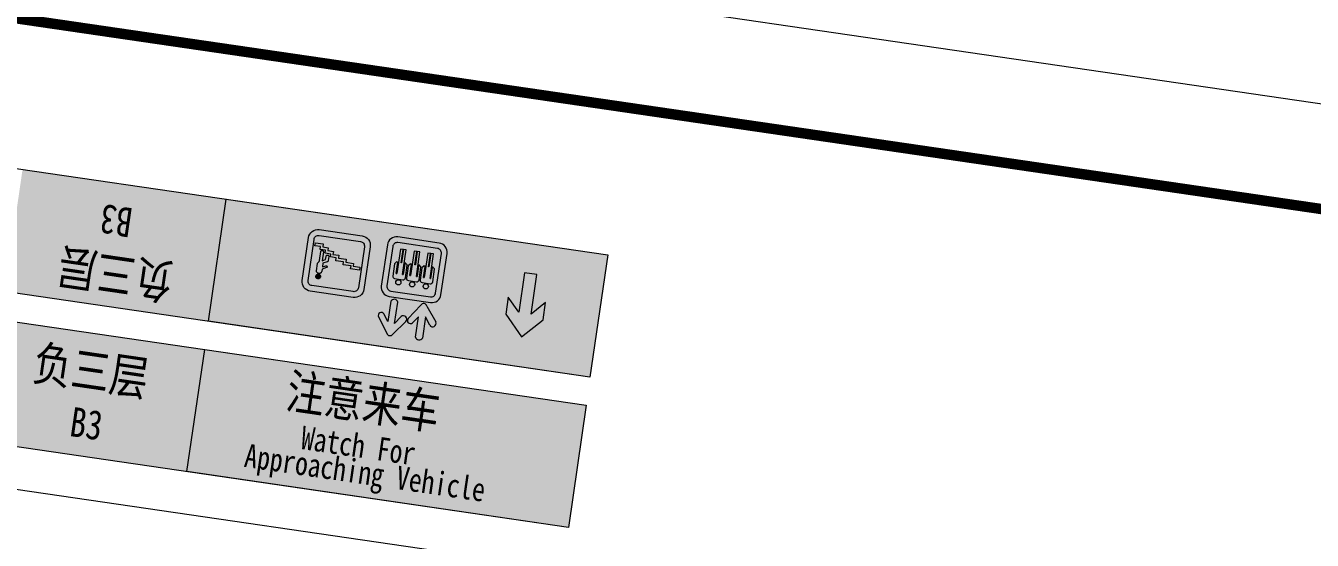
# Model space of a CAD drawing. Header units: inches. Extents: x -414268 to 632271, y -366004 to 318730.
# Drawn here: x 117050 to 154010, y 195171 to 209968 of the extents above; entities that cross this region are included whole.
import ezdxf

# ---------------------------------------------------------------- set-up
doc = ezdxf.new("R2010")
doc.units = ezdxf.units.IN
doc.header["$LTSCALE"] = 1200
doc.header["$MEASUREMENT"] = 0
doc.layers.get('0').update_dxf_attribs({"linetype": 'CONTINUOUS', "lineweight": 0})
doc.layers.add('0--灯箱--字', color=7, linetype='CONTINUOUS', lineweight=0, true_color=0xf7f7f7)
doc.layers.add('0-栋牌字体', color=7, linetype='CONTINUOUS', lineweight=0, true_color=0xf7f7f7)
for name, color, linetype, lineweight in [('0--灯箱字(黄底黑字)', 7, 'CONTINUOUS', 0), ('0-增加车位', 6, 'CONTINUOUS', 0), ('COLUMN', 7, 'CONTINUOUS', 0), ('HATCH', 7, 'CONTINUOUS', 0), ('PUB_TITLE', 7, 'CONTINUOUS', 0)]:
    doc.layers.add(name, color=color, linetype=linetype, lineweight=lineweight)
doc.styles.add('-宋体', font='', dxfattribs={"width": 0.8})
doc.styles.get('-宋体').set_extended_font_data('SimSun')

# ---------------------------------------------------------------- blocks, each defined once
blk = doc.blocks.new('A$C27BC456A')
blk.add_hatch(color=250).paths.add_polyline_path([(14885, 112856), (14885, 114956), (8330, 114956), (8330, 112856)])
at = {"color": 250}
blk.add_lwpolyline([(8330, 114956), (14885, 114956), (14885, 112856), (8330, 112856), (8330, 114956)], dxfattribs=at)
blk = doc.blocks.new('A$C744A17C1')
at = {"true_color": 0xf7f7f7}
h = blk.add_hatch(color=7, dxfattribs=at)
edge = h.paths.add_edge_path()
edge.add_line((-3036, 95701), (-4283, 95701))
edge.add_arc((-4283, 95427), 273, 90, 180)
edge.add_line((-4556, 95427), (-4556, 94185))
edge.add_arc((-4283, 94185), 273, 180, 270)
edge.add_line((-4283, 93912), (-3036, 93912))
edge.add_arc((-3036, 94185), 273, 270, 360)
edge.add_line((-2763, 94185), (-2763, 95427))
edge.add_arc((-3036, 95427), 273, 0, 90)
edge = h.paths.add_edge_path(flags=16)
edge.add_line((-3061, 95535), (-4258, 95535))
edge.add_arc((-4258, 95403), 132, 90, 180)
edge.add_line((-4390, 95403), (-4390, 94210))
edge.add_arc((-4258, 94210), 132, 180, 270)
edge.add_line((-4258, 94078), (-3061, 94078))
edge.add_arc((-3061, 94210), 132, 270, 360)
edge.add_line((-2928, 94210), (-2928, 95403))
edge.add_arc((-3061, 95403), 132, 0, 90)
for points in [[(-4150, 94529), (-4150, 94521), (-4147, 94514), (-4143, 94507), (-4138, 94502), (-4126, 94495), (-4111, 94492), (-4097, 94495), (-4091, 94497), (-4085, 94502), (-4080, 94507), (-4076, 94514), (-4074, 94521), (-4073, 94530), (-4073, 94786), (-3976, 94739), (-3975, 94643), (-3974, 94633), (-3972, 94625), (-3968, 94617), (-3963, 94612), (-3957, 94607), (-3951, 94604), (-3936, 94601), (-3922, 94603), (-3916, 94606), (-3910, 94611), (-3905, 94616), (-3901, 94623), (-3898, 94631), (-3898, 94641), (-3898, 94756), (-3900, 94770), (-3905, 94780), (-3913, 94789), (-3922, 94795), (-3922, 94795), (-4039, 94850), (-4039, 94962), (-3945, 94916), (-3932, 94912), (-3920, 94914), (-3911, 94919), (-3905, 94927), (-3902, 94936), (-3904, 94946), (-3910, 94955), (-3915, 94960), (-3922, 94963), (-4039, 95021), (-4039, 95091), (-4041, 95107), (-4046, 95120), (-4053, 95132), (-4063, 95141), (-4074, 95148), (-4086, 95154), (-4100, 95156), (-4114, 95158), (-4128, 95157), (-4142, 95154), (-4155, 95148), (-4166, 95141), (-4175, 95132), (-4183, 95121), (-4188, 95108), (-4190, 95093), (-4190, 94884), (-4189, 94874), (-4186, 94864), (-4177, 94847), (-4164, 94833), (-4150, 94822), (-4150, 94794)], [(-4106, 95186), (-4093, 95189), (-4081, 95195), (-4071, 95203), (-4063, 95213), (-4056, 95224), (-4052, 95236), (-4051, 95250), (-4052, 95263), (-4056, 95275), (-4063, 95286), (-4071, 95296), (-4081, 95304), (-4093, 95310), (-4106, 95314), (-4119, 95315), (-4134, 95314), (-4146, 95310), (-4158, 95304), (-4168, 95296), (-4176, 95286), (-4182, 95275), (-4187, 95263), (-4188, 95250), (-4187, 95236), (-4182, 95224), (-4176, 95213), (-4168, 95203), (-4158, 95195), (-4146, 95189), (-4133, 95186), (-4119, 95184)]]:
    blk.add_hatch(color=256).paths.add_polyline_path(points)
blk.add_hatch(color=7, dxfattribs=at).paths.add_polyline_path([(-2973, 94899), (-3229, 94898), (-3229, 94814), (-3456, 94813), (-3456, 94729), (-3683, 94728), (-3683, 94643), (-3849, 94643), (-3848, 94559), (-4016, 94558), (-4016, 94474), (-4177, 94473), (-4177, 94389), (-4338, 94388), (-4337, 94303), (-4113, 94304), (-4113, 94389), (-3952, 94389), (-3952, 94474), (-3789, 94474), (-3789, 94559), (-3621, 94559), (-3621, 94636), (-3621, 94644), (-3394, 94644), (-3395, 94729), (-3167, 94729), (-3168, 94814), (-2973, 94814)])
at = {"color": 7, "lineweight": 0, "ltscale": 5, "true_color": 0xf7f7f7}
for points in [[(-3036, 95701), (-4283, 95701, 0.414214), (-4556, 95427), (-4556, 94185, 0.414214), (-4283, 93912), (-3036, 93912, 0.414214), (-2763, 94185), (-2763, 95427, 0.414214)], [(-3061, 95535), (-4258, 95535, 0.414214), (-4390, 95403), (-4390, 94210, 0.414214), (-4258, 94078), (-3061, 94078, 0.414214), (-2928, 94210), (-2928, 95403, 0.414214)]]:
    blk.add_lwpolyline(points, format="xyb", close=True, dxfattribs=at)
at = {"color": 7, "true_color": 0xf7f7f7}
blk.add_lwpolyline([(-2972, 94814), (-2973, 94899), (-3229, 94898), (-3229, 94814), (-3456, 94813), (-3456, 94729), (-3683, 94728), (-3683, 94643), (-3849, 94643), (-3848, 94559), (-4016, 94558), (-4016, 94474), (-4177, 94473), (-4177, 94389), (-4338, 94388), (-4337, 94303), (-4113, 94304), (-4113, 94389), (-3952, 94389), (-3952, 94474), (-3789, 94474), (-3789, 94559), (-3621, 94559), (-3621, 94636), (-3621, 94644), (-3394, 94644), (-3395, 94729), (-3167, 94729), (-3168, 94814), (-2973, 94814), (-2973, 94899)], dxfattribs=at)
at = {"layer": '0-栋牌字体', "linetype": 'ByBlock'}
for points in [[(-4150, 94529), (-4150, 94521), (-4147, 94514), (-4143, 94507), (-4138, 94502), (-4126, 94495), (-4111, 94492), (-4097, 94495), (-4091, 94497), (-4085, 94502), (-4080, 94507), (-4076, 94514), (-4074, 94521), (-4073, 94530), (-4073, 94786), (-3976, 94739), (-3975, 94643), (-3974, 94633), (-3972, 94625), (-3968, 94617), (-3963, 94612), (-3957, 94607), (-3951, 94604), (-3936, 94601), (-3922, 94603), (-3916, 94606), (-3910, 94611), (-3905, 94616), (-3901, 94623), (-3898, 94631), (-3898, 94641), (-3898, 94756), (-3900, 94770), (-3905, 94780), (-3913, 94789), (-3922, 94795), (-3922, 94795), (-4039, 94850), (-4039, 94962), (-3945, 94916), (-3932, 94912), (-3920, 94914), (-3911, 94919), (-3905, 94927), (-3902, 94936), (-3904, 94946), (-3910, 94955), (-3915, 94960), (-3922, 94963), (-4039, 95021), (-4039, 95091), (-4041, 95107), (-4046, 95120), (-4053, 95132), (-4063, 95141), (-4074, 95148), (-4086, 95154), (-4100, 95156), (-4114, 95158), (-4128, 95157), (-4142, 95154), (-4155, 95148), (-4166, 95141), (-4175, 95132), (-4183, 95121), (-4188, 95108), (-4190, 95093), (-4190, 94884), (-4189, 94874), (-4186, 94864), (-4177, 94847), (-4164, 94833), (-4150, 94822), (-4150, 94794)], [(-4106, 95186), (-4093, 95189), (-4081, 95195), (-4071, 95203), (-4063, 95213), (-4056, 95224), (-4052, 95236), (-4051, 95250), (-4052, 95263), (-4056, 95275), (-4063, 95286), (-4071, 95296), (-4081, 95304), (-4093, 95310), (-4106, 95314), (-4119, 95315), (-4134, 95314), (-4146, 95310), (-4158, 95304), (-4168, 95296), (-4176, 95286), (-4182, 95275), (-4187, 95263), (-4188, 95250), (-4187, 95236), (-4182, 95224), (-4176, 95213), (-4168, 95203), (-4158, 95195), (-4146, 95189), (-4133, 95186), (-4119, 95184)]]:
    blk.add_lwpolyline(points, close=True, dxfattribs=at)

msp = doc.modelspace()

# ---------------------------------------------------------------- hatches: boundary and pattern name
at = {"lineweight": 0, "ltscale": 5}
for points in [[(122298.1, 201469), (116445.3, 202325), (116958.9, 205836.6), (122811.6, 204980.6)], [(116339.3, 201513.3), (122192, 200657.3), (121678.5, 197145.7), (115825.7, 198001.6)]]:
    msp.add_hatch(color=152, dxfattribs=at).paths.add_polyline_path(points)
at = {"lineweight": 0, "ltscale": 5, "true_color": 0xf7f7f7}
h = msp.add_hatch(color=7, dxfattribs=at)
edge = h.paths.add_edge_path(flags=0)
edge.add_arc((128542, 202473.3), 74, 351.6794, 711.6794, ccw=False)
edge = h.paths.add_edge_path(flags=0)
edge.add_arc((128150.4, 202530.6), 74, 351.6794, 711.6794, ccw=False)
edge = h.paths.add_edge_path(flags=0)
edge.add_arc((127754.8, 202588.4), 74, 351.6794, 711.6794, ccw=False)
edge = h.paths.add_edge_path()
edge.add_line((127488.3, 202183.5), (128679.3, 202009.3))
edge.add_arc((128717.5, 202270.4), 263.9, 621.6794, 711.6794)
edge.add_line((128978.6, 202232.3), (129152.2, 203419.3))
edge.add_arc((128891.1, 203457.4), 263.9, 711.6794, 801.6794)
edge.add_line((128929.3, 203718.6), (127738.2, 203892.8))
edge.add_arc((127700, 203631.6), 263.9, 441.6794, 531.6794)
edge.add_line((127438.9, 203669.8), (127265.3, 202482.8))
edge.add_arc((127526.4, 202444.6), 263.9, 531.6794, 621.6794)
edge = h.paths.add_edge_path(flags=16)
edge.add_line((127535.1, 202338.3), (128678.7, 202171.1))
edge.add_arc((128697.3, 202297.7), 128, 621.6794, 711.6794)
edge.add_line((128823.9, 202279.1), (128990.5, 203418.7))
edge.add_arc((128863.9, 203437.2), 128, 711.6794, 801.6794)
edge.add_line((128882.4, 203563.8), (127738.8, 203731))
edge.add_arc((127720.3, 203604.4), 128, 441.6794, 531.6794)
edge.add_line((127593.7, 203623), (127427.1, 202483.4))
edge.add_arc((127553.7, 202464.9), 128, 531.6794, 621.6794)
edge = h.paths.add_edge_path(flags=0)
edge.add_line((128664.1, 202701.5), (128682.2, 202698.9))
edge.add_line((128682.2, 202698.9), (128728.7, 203017.3))
edge.add_arc((128736.6, 203016.1), 8, 441.6794, 531.6794, ccw=False)
edge.add_line((128737.8, 203024), (128754.4, 203021.6))
edge.add_arc((128753.3, 203013.7), 8, 399.75941, 441.6794, ccw=False)
edge.add_line((128759.4, 203018.8), (128767.7, 203008.8))
edge.add_line((128767.7, 203008.8), (128794.7, 202976.4))
edge.add_arc((128788.5, 202971.3), 8, 351.6794, 399.75941, ccw=False)
edge.add_line((128796.5, 202970.1), (128742.7, 202602.6))
edge.add_arc((128679.4, 202611.8), 64, 621.6794, 711.6794, ccw=False)
edge.add_line((128670.1, 202548.5), (128434.8, 202582.9))
edge.add_arc((128444.1, 202646.2), 64, 531.6794, 621.6794, ccw=False)
edge.add_line((128380.8, 202655.5), (128432.4, 203008.2))
edge.add_line((128432.4, 203008.2), (128482.4, 203058.1))
edge.add_arc((128488.1, 203052.4), 8, 441.6794, 494.85909, ccw=False)
edge.add_line((128489.2, 203060.3), (128516.2, 203056.3))
edge.add_arc((128515.1, 203048.4), 8, 351.6794, 441.6794, ccw=False)
edge.add_line((128523, 203047.3), (128476.4, 202728.6))
edge.add_line((128476.4, 202728.6), (128495.6, 202725.8))
edge.add_line((128495.6, 202725.8), (128598.3, 203428.6))
edge.add_line((128598.3, 203428.6), (128675.2, 203417.3))
edge.add_line((128675.2, 203417.3), (128619.9, 203038.9))
edge.add_line((128619.9, 203038.9), (128634.4, 203036.8))
edge.add_line((128634.4, 203036.8), (128689.8, 203415.2))
edge.add_line((128689.8, 203415.2), (128766.8, 203403.9))
edge.add_line((128766.8, 203403.9), (128664.1, 202701.5))
edge = h.paths.add_edge_path(flags=0)
edge.add_line((128272.5, 202758.8), (128290.5, 202756.2))
edge.add_line((128290.5, 202756.2), (128337.1, 203074.5))
edge.add_arc((128345, 203073.4), 8, 441.6794, 531.6794, ccw=False)
edge.add_line((128346.2, 203081.3), (128362.8, 203078.9))
edge.add_arc((128361.7, 203071), 8, 399.75941, 441.6794, ccw=False)
edge.add_line((128367.8, 203076.1), (128376.1, 203066.1))
edge.add_line((128376.1, 203066.1), (128403.1, 203033.7))
edge.add_arc((128396.9, 203028.5), 8, 351.6794, 399.75941, ccw=False)
edge.add_line((128404.8, 203027.4), (128351.1, 202659.8))
edge.add_arc((128287.8, 202669.1), 64, 621.6794, 711.6794, ccw=False)
edge.add_line((128278.5, 202605.8), (128043.2, 202640.2))
edge.add_arc((128052.5, 202703.5), 64, 531.6794, 621.6794, ccw=False)
edge.add_line((127989.2, 202712.8), (128040.7, 203065.5))
edge.add_line((128040.7, 203065.5), (128090.8, 203115.3))
edge.add_arc((128096.5, 203109.7), 8, 441.6794, 494.85909, ccw=False)
edge.add_line((128097.6, 203117.6), (128124.6, 203113.6))
edge.add_arc((128123.5, 203105.7), 8, 351.6794, 441.6794, ccw=False)
edge.add_line((128131.4, 203104.6), (128084.8, 202785.9))
edge.add_line((128084.8, 202785.9), (128104, 202783.1))
edge.add_line((128104, 202783.1), (128206.7, 203485.8))
edge.add_line((128206.7, 203485.8), (128283.6, 203474.6))
edge.add_line((128283.6, 203474.6), (128228.3, 203096.2))
edge.add_line((128228.3, 203096.2), (128242.8, 203094.1))
edge.add_line((128242.8, 203094.1), (128298.2, 203472.5))
edge.add_line((128298.2, 203472.5), (128375.2, 203461.2))
edge.add_line((128375.2, 203461.2), (128272.5, 202758.8))
edge = h.paths.add_edge_path(flags=0)
edge.add_line((127877.3, 202816.6), (127895.4, 202814))
edge.add_line((127895.4, 202814), (127941.9, 203132.3))
edge.add_arc((127949.8, 203131.2), 8, 441.6794, 531.6794, ccw=False)
edge.add_line((127951, 203139.1), (127967.6, 203136.7))
edge.add_arc((127966.5, 203128.7), 8, 399.75941, 441.6794, ccw=False)
edge.add_line((127972.6, 203133.9), (127980.9, 203123.9))
edge.add_line((127980.9, 203123.9), (128007.9, 203091.5))
edge.add_arc((128001.8, 203086.3), 8, 351.6794, 399.75941, ccw=False)
edge.add_line((128009.7, 203085.2), (127955.9, 202717.6))
edge.add_arc((127892.6, 202726.9), 64, 621.6794, 711.6794, ccw=False)
edge.add_line((127883.4, 202663.6), (127648, 202698))
edge.add_arc((127657.3, 202761.3), 64, 531.6794, 621.6794, ccw=False)
edge.add_line((127594, 202770.6), (127645.6, 203123.3))
edge.add_line((127645.6, 203123.3), (127695.7, 203173.1))
edge.add_arc((127701.3, 203167.5), 8, 441.6794, 494.85909, ccw=False)
edge.add_line((127702.5, 203175.4), (127729.4, 203171.4))
edge.add_arc((127728.3, 203163.5), 8, 351.6794, 441.6794, ccw=False)
edge.add_line((127736.2, 203162.3), (127689.6, 202843.7))
edge.add_line((127689.6, 202843.7), (127708.8, 202840.9))
edge.add_line((127708.8, 202840.9), (127811.6, 203543.6))
edge.add_line((127811.6, 203543.6), (127888.5, 203532.4))
edge.add_line((127888.5, 203532.4), (127833.1, 203154))
edge.add_line((127833.1, 203154), (127847.7, 203151.9))
edge.add_line((127847.7, 203151.9), (127903, 203530.3))
edge.add_line((127903, 203530.3), (127980, 203519))
edge.add_line((127980, 203519), (127877.3, 202816.6))
for points in [[(127594.6, 201100.3, -0.6624751), (127421.3, 201125.7), (127181.2, 201597.8, -0.8769134), (127338.5, 201683.6), (127455.4, 201461.8), (127540.7, 202044.9, -0.7104157), (127736.6, 202016.3), (127647.7, 201408), (127832.4, 201606.9, -0.9042848), (127971.2, 201462.7)], [(128829, 201451.1, -0.9042848), (128654.7, 201352.6), (128534.7, 201596.1), (128445.7, 200987.8, -0.7104157), (128249.8, 201016.5), (128335.1, 201599.7), (128159.5, 201420.6, -0.8769134), (128033.4, 201547.8), (128398.7, 201931.4, -0.6624751), (128572, 201906.1)]]:
    msp.add_hatch(color=7, dxfattribs=at).paths.add_polyline_path(points)
msp.add_hatch(color=250).paths.add_polyline_path([(121678.5, 197145.7), (132639.9, 195542.5), (133153.5, 199054.2), (122192, 200657.3)])
at = {"layer": '0--灯箱--字'}
msp.add_hatch(color=256, dxfattribs=at).paths.add_polyline_path([(131291.5, 201017.9), (131911.8, 201514.6), (131984, 202007.9), (131568.3, 201675.2), (131735, 202814.7), (131381.1, 202866.5), (131214.4, 201726.9), (130911.5, 202164.8), (130839.3, 201671.4)])
at = {"layer": 'HATCH'}
h = msp.add_hatch(color=256, dxfattribs=at)
edge = h.paths.add_edge_path()
edge.add_line((194597.4, 107341.2), (200599.8, 183104.9))
edge.add_line((200599.8, 183104.9), (125182.7, 194134.8))
edge.add_arc((122486.1, 278690), 84598.2, 258.82023, 271.826634, ccw=False)
edge.add_arc((860898.9, 150283.3), 756180.3, 176.5569181, 182.0416388)
edge.add_arc((115192.3, 123700), 10000, 182.04164, 261.67951)
edge.add_line((113745.2, 113805.3), (188891.3, 102815.2))
edge.add_line((188891.3, 102815.2), (194597.4, 107341.2))
edge = h.paths.add_edge_path(flags=16)
edge.add_line((194116.2, 107597.7), (200064.4, 182677.9))
edge.add_line((200064.4, 182677.9), (125154.2, 193633.7))
edge.add_arc((122486.1, 278690), 85098.2, 259.205676, 271.796702, ccw=False)
edge.add_arc((860898.9, 150283.3), 755680.3, 176.6001817, 182.0416388)
edge.add_arc((115192.3, 123700), 9500, 182.04164, 261.67951)
edge.add_line((113817.5, 114300), (188749.8, 103341.2))
edge.add_line((188749.8, 103341.2), (194116.2, 107597.7))

# ---------------------------------------------------------------- linework, layer by layer
at = {"color": 7, "lineweight": 0, "ltscale": 5, "true_color": 0xf7f7f7}
for p, q in [((127811.6, 203543.6), (127708.8, 202840.9)), ((127888.5, 203532.4), (127811.6, 203543.6)), ((127833.1, 203154), (127888.5, 203532.4)), ((127903, 203530.3), (127847.7, 203151.9)), ((127877.3, 202816.6), (127980, 203519)), ((127980, 203519), (127903, 203530.3)), ((128206.7, 203485.8), (128104, 202783.1)), ((128283.6, 203474.6), (128206.7, 203485.8)), ((128228.3, 203096.2), (128283.6, 203474.6)), ((128298.2, 203472.5), (128242.8, 203094.1)), ((128272.5, 202758.8), (128375.2, 203461.2)), ((128375.2, 203461.2), (128298.2, 203472.5)), ((128598.3, 203428.6), (128495.6, 202725.8)), ((128675.2, 203417.3), (128598.3, 203428.6)), ((128619.9, 203038.9), (128675.2, 203417.3)), ((128689.8, 203415.2), (128634.4, 203036.8)), ((128664.1, 202701.5), (128766.8, 203403.9)), ((128766.8, 203403.9), (128689.8, 203415.2)), ((127645.6, 203123.3), (127594, 202770.6)), ((127695.7, 203173.1), (127645.6, 203123.3)), ((127689.6, 202843.7), (127736.2, 203162.3)), ((127729.4, 203171.4), (127702.5, 203175.4)), ((127847.7, 203151.9), (127833.1, 203154)), ((127941.9, 203132.3), (127895.4, 202814)), ((127967.6, 203136.7), (127951, 203139.1)), ((127955.9, 202717.6), (128009.7, 203085.2)), ((127980.9, 203123.9), (127972.6, 203133.9)), ((128007.9, 203091.5), (127980.9, 203123.9)), ((128040.7, 203065.5), (127989.2, 202712.8)), ((128090.8, 203115.3), (128040.7, 203065.5)), ((128084.8, 202785.9), (128131.4, 203104.6)), ((128124.6, 203113.6), (128097.6, 203117.6)), ((128242.8, 203094.1), (128228.3, 203096.2)), ((128337.1, 203074.5), (128290.5, 202756.2)), ((128362.8, 203078.9), (128346.2, 203081.3)), ((128351.1, 202659.8), (128404.8, 203027.4)), ((128376.1, 203066.1), (128367.8, 203076.1)), ((128403.1, 203033.7), (128376.1, 203066.1)), ((128432.4, 203008.2), (128380.8, 202655.5)), ((128482.4, 203058.1), (128432.4, 203008.2)), ((128476.4, 202728.6), (128523, 203047.3)), ((128516.2, 203056.3), (128489.2, 203060.3)), ((128634.4, 203036.8), (128619.9, 203038.9)), ((128728.7, 203017.3), (128682.2, 202698.9)), ((128754.4, 203021.6), (128737.8, 203024)), ((128742.7, 202602.6), (128796.5, 202970.1)), ((128767.7, 203008.8), (128759.4, 203018.8)), ((128794.7, 202976.4), (128767.7, 203008.8)), ((127648, 202698), (127883.4, 202663.6)), ((127689.6, 202843.7), (127708.8, 202840.9)), ((127877.3, 202816.6), (127895.4, 202814)), ((128043.2, 202640.2), (128278.5, 202605.8)), ((128084.8, 202785.9), (128104, 202783.1)), ((128272.5, 202758.8), (128290.5, 202756.2)), ((128434.8, 202582.9), (128670.1, 202548.5)), ((128476.4, 202728.6), (128495.6, 202725.8)), ((128664.1, 202701.5), (128682.2, 202698.9))]:
    msp.add_line(p, q, dxfattribs=at)
at = {"color": 250}
for points in [[(133259.5, 199865.9), (105166.4, 203974.5), (105680, 207486.2), (133773.1, 203377.5), (133259.5, 199865.9)], [(105060.4, 203162.8), (133153.5, 199054.2), (132639.9, 195542.5), (104546.8, 199651.2), (105060.4, 203162.8)], [(122192, 200657.3), (133153.5, 199054.2), (132639.9, 195542.5), (121678.5, 197145.7), (122192, 200657.3)], [(122192, 200657.3), (133153.5, 199054.2), (132639.9, 195542.5), (121678.5, 197145.7), (122192, 200657.3)]]:
    msp.add_lwpolyline(points, dxfattribs=at)
at = {"color": 7, "lineweight": 0, "ltscale": 5, "true_color": 0xf7f7f7}
for points in [[(127488.3, 202183.5), (128679.3, 202009.3, 0.4142136), (128978.6, 202232.3), (129152.2, 203419.3, 0.4142136), (128929.3, 203718.6), (127738.2, 203892.8, 0.4142136), (127438.9, 203669.8), (127265.3, 202482.8, 0.4142136)], [(127535.1, 202338.3), (128678.7, 202171.1, 0.4142136), (128823.9, 202279.1), (128990.5, 203418.7, 0.4142136), (128882.4, 203563.8), (127738.8, 203731, 0.4142136), (127593.7, 203623), (127427.1, 202483.4, 0.4142136)]]:
    msp.add_lwpolyline(points, format="xyb", close=True, dxfattribs=at)
at = {"color": 6}
msp.add_lwpolyline([(134195.9, 182642.8), (135834.2, 193844.5), (104376.6, 198445.2)], dxfattribs=at)
at = {"color": 7, "lineweight": 0, "ltscale": 5, "true_color": 0xf7f7f7}
for centre in [(127754.8, 202588.4), (128150.4, 202530.6), (128542, 202473.3)]:
    msp.add_circle(centre, 74, dxfattribs=at)
for centre, radius, start, end in [((127701.3, 203167.5), 8, 81.6794, 134.85909), ((127728.3, 203163.5), 8, 351.6794, 81.6794), ((127949.8, 203131.2), 8, 81.6794, 171.6794), ((127966.5, 203128.7), 8, 39.75941, 81.6794), ((128001.8, 203086.3), 8, 351.6794, 39.75941), ((128096.5, 203109.7), 8, 81.6794, 134.85909), ((128123.5, 203105.7), 8, 351.6794, 81.6794), ((128345, 203073.4), 8, 81.6794, 171.6794), ((128361.7, 203071), 8, 39.75941, 81.6794), ((128396.9, 203028.5), 8, 351.6794, 39.75941), ((128488.1, 203052.4), 8, 81.6794, 134.85909), ((128515.1, 203048.4), 8, 351.6794, 81.6794), ((128736.6, 203016.1), 8, 81.6794, 171.6794), ((128753.3, 203013.7), 8, 39.75941, 81.6794), ((128788.5, 202971.3), 8, 351.6794, 39.75941), ((127657.3, 202761.3), 64, 171.6794, 261.6794), ((127892.6, 202726.9), 64, 261.6794, 351.6794), ((128052.5, 202703.5), 64, 171.6794, 261.6794), ((128287.8, 202669.1), 64, 261.6794, 351.6794), ((128444.1, 202646.2), 64, 171.6794, 261.6794), ((128679.4, 202611.8), 64, 261.6794, 351.6794)]:
    msp.add_arc(centre, radius, start, end, dxfattribs=at)
at = {"layer": '0--灯箱--字'}
msp.add_lwpolyline([(131291.5, 201017.9), (131911.8, 201514.6), (131984, 202007.9), (131568.3, 201675.2), (131735, 202814.7), (131381.1, 202866.5), (131214.4, 201726.9), (130911.5, 202164.8), (130839.3, 201671.4)], close=True, dxfattribs=at)
at = {"layer": '0-增加车位', "color": 7, "lineweight": 0, "ltscale": 5, "true_color": 0xf7f7f7}
for points in [[(127540.7, 202044.9), (127455.4, 201461.8)], [(127832.4, 201606.9), (127647.7, 201408), (127736.6, 202016.3)], [(128033.4, 201547.8), (128398.7, 201931.4)], [(128572, 201906.1), (128572, 201906.1), (128829.2, 201450.8), (128829.1, 201450.8)], [(127181.2, 201597.8), (127421.3, 201125.7)], [(127455.4, 201461.8), (127338.5, 201683.6)], [(127594.6, 201100.3), (127594.6, 201100.3), (127971.4, 201462.9), (127971.4, 201462.9)], [(128335.1, 201599.7), (128159.5, 201420.6)], [(128249.8, 201016.5), (128335.1, 201599.7)], [(128654.7, 201352.6), (128534.7, 201596.1), (128445.7, 200987.8)]]:
    msp.add_lwpolyline(points, dxfattribs=at)
for centre, radius, start, end in [((127633.7, 201996.5), 104.8, 10.89823, 152.46057), ((128480, 201882.1), 95.1, 14.63244, 148.72636), ((127265.5, 201630.4), 90.3, 36.11254, 201.10437), ((127894.5, 201527.8), 100.6, 319.65325, 128.14349), ((128104.8, 201492.5), 90.3, 142.25443, 307.24626), ((128736.9, 201410.6), 100.6, 215.21531, 23.70555), ((127513.4, 201149.7), 95.1, 194.63244, 328.72636), ((128352.7, 201036.3), 104.8, 190.89823, 332.46057)]:
    msp.add_arc(centre, radius, start, end, dxfattribs=at)
at = {"layer": 'COLUMN'}
msp.add_lwpolyline([(194597.4, 107341.2), (200599.8, 183104.9), (125182.7, 194134.8, -0.0568122), (106083.5, 195697.2, 0.0239362), (105198.6, 123343.8, 0.3621818), (113745.2, 113805.3), (188891.3, 102815.2)], format="xyb", close=True, dxfattribs=at)
at = {"layer": 'PUB_TITLE'}
msp.add_lwpolyline([(52116.8, 95328.2), (70350.5, 220001.9), (246674.7, 194214.3), (228441, 69540.6)], close=True, dxfattribs=at)
at = {"layer": 'PUB_TITLE', "const_width": 300}
msp.add_lwpolyline([(59972, 97211.3), (225906.7, 72943.1), (243272.2, 191680), (77337.4, 215948.2)], close=True, dxfattribs=at)

# ---------------------------------------------------------------- block references
at = {"xscale": 1.689999999944121, "yscale": 1.690000000002328, "zscale": 1.68999999998348, "rotation": 171.6793996826179}
msp.add_blockref('A$C27BC456A', (175302.4, 390058.7), dxfattribs=at)
at = {"xscale": -1, "rotation": 171.6793996836047}
msp.add_blockref('A$C744A17C1', (143310, 296407.8), dxfattribs=at)

# ---------------------------------------------------------------- texts
at = {"layer": '0--灯箱字(黄底黑字)', "color": 7, "true_color": 0xffffff, "style": '-宋体', "width": 0.8}
for s, height, rotation, p in [('B3', 845, 171.6794, (120163.8, 204710.3)), ('负三层', 1014, 171.6794, (121343.4, 203080.3)), ('负三层', 1014, 351.6794, (117211.4, 199788.1)), ('注意来车', 1014, 351.6794, (124487.2, 198981.1)), ('B3', 845, 351.6794, (118278.2, 198174.6)), ('Watch For ', 673.92, 351.6794, (124928.8, 197801.2)), (' Approaching Vehicle', 673.92, 351.6794, (122939.3, 197341.2))]:
    msp.add_text(s, height=height, rotation=rotation, dxfattribs=at).set_placement(p)

doc.saveas('drawing.dxf')
